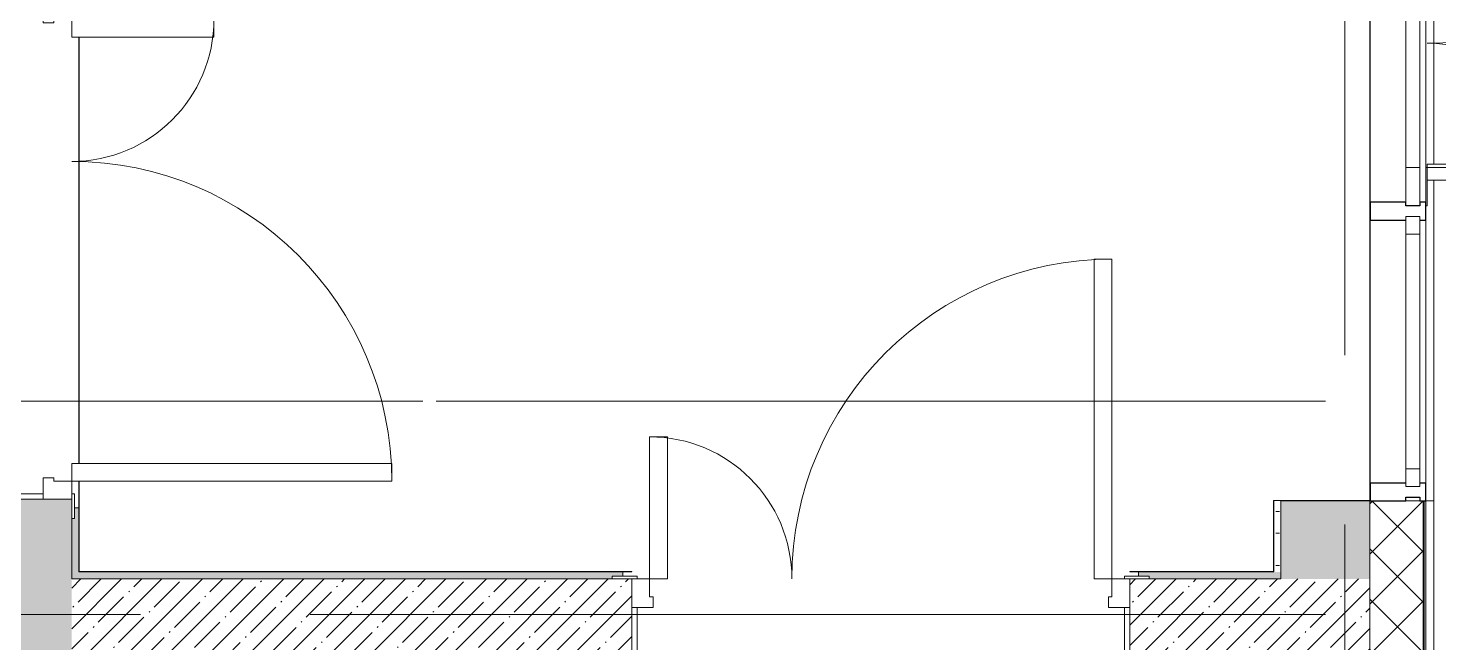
# Model space of a CAD drawing. Header units: millimetres. Extents: x 81494 to 296443, y -8553 to 29000.
# Drawn here: x 121308 to 125274, y 10420 to 12150 of the extents above; entities that cross this region are included whole.
import ezdxf

# ---------------------------------------------------------------- set-up
doc = ezdxf.new("R2010")
doc.units = ezdxf.units.MM
doc.linetypes.add('Осевая', pattern=[3175, 635, -476.25, 1587.5, -476.25])
for name, color, linetype, lineweight in [('A-DETL-GENF', 7, 'Continuous', 9), ('A-GLAZ', 7, 'Continuous', 9), ('A-GLAZ-1', 7, 'Continuous', 13), ('A-GLAZ-CWMG', 7, 'Continuous', 9), ('A-GLAZ-CWMG-1', 7, 'Continuous', 25), ('A-WALL', 7, 'Continuous', 9), ('I-WALL', 7, 'Continuous', 9), ('Оси', 7, 'Continuous', 9), ('Оси-2', 7, 'Осевая', 9)]:
    doc.layers.add(name, color=color, linetype=linetype, lineweight=lineweight)
for name, color, linetype, lineweight, true_color in [('A-DOOR-1', 7, 'Continuous', 9, 0xc0c0c0), ('A-DOOR-FRAM-1', 7, 'Continuous', 9, 0xc0c0c0), ('A-WALL-1', 9, 'Continuous', 9, 0x808080), ('A-WALL-FNSH-1', 9, 'Continuous', 9, 0x808080)]:
    doc.layers.add(name, color=color, linetype=linetype, lineweight=lineweight, true_color=true_color)
pattern_1 = [(45, (0, 0), (-57.024626, 57.024626), []), (45, (57.025, 0), (-57.024626, 57.024626), [100.806, -20.161, 3.353, -16.808])]
pattern_2 = [(0, (0, 0), (121.92, 30.48), [10.058, -81.382, 10.058, -81.382, -487.68]), (0, (0, 0), (121.92, 30.48), [-182.88, 10.058, -172.822, 10.058, -81.382, -213.36]), (0, (0, 0), (121.92, 30.48), [-457.2, 10.058, -50.902, 10.058, -142.342]), (120, (45.72, 15.24), (-87.356454, 90.345817), [10.058, -81.382, 10.058, -81.382, -487.68]), (120, (45.72, 15.24), (-87.356454, 90.345817), [-182.88, 10.058, -172.822, 10.058, -81.382, -213.36]), (120, (45.72, 15.24), (-87.356454, 90.345817), [-457.2, 10.058, -50.902, 10.058, -142.342]), (240, (60.96, 76.2), (-34.563546, -120.825817), [10.058, -81.382, 10.058, -81.382, -487.68]), (240, (60.96, 76.2), (-34.563546, -120.825817), [-182.88, 10.058, -172.822, 10.058, -81.382, -213.36]), (240, (60.96, 76.2), (-34.563546, -120.825817), [-457.2, 10.058, -50.902, 10.058, -142.342])]

# ---------------------------------------------------------------- blocks, each defined once
blk = doc.blocks.new('110_Дверь_СКБ_2Ст - Д-5_п_ Из игровой в коридор-32679362-План расстановки мебели и оборудования 1 этажа в осях 23_1-33')
at = {"layer": 'A-DOOR-1'}
for p, q in [((662.5, 1010), (612.5, 1010)), ((612.5, 1010), (612.5, 110)), ((662.5, 110), (662.5, 1010)), ((-637.5, 510), (-637.5, 110)), ((-587.5, 510), (-637.5, 510)), ((-587.5, 110), (-587.5, 510)), ((-637.5, 110), (-587.5, 110)), ((612.5, 110), (662.5, 110))]:
    blk.add_line(p, q, dxfattribs=at)
for centre, radius, start, end in [((662.5, 110), 900, 90, 180), ((-637.5, 110), 400, 360, 90)]:
    blk.add_arc(centre, radius, start, end, dxfattribs=at)
at = {"layer": 'A-DOOR-FRAM-1'}
for p, q in [((-672.5, 118), (-742.5, 118)), ((-742.5, 118), (-742.5, 110)), ((-742.5, 110), (-672.5, 110)), ((-637.5, 110), (-687.5, 110)), ((-687.5, 110), (-687.5, 30)), ((-672.5, 110), (-672.5, 118)), ((-637.5, 60), (-637.5, 110)), ((662.5, 110), (662.5, 60)), ((712.5, 110), (662.5, 110)), ((767.5, 118), (697.5, 118)), ((697.5, 118), (697.5, 110)), ((697.5, 110), (767.5, 110)), ((712.5, 30), (712.5, 110)), ((767.5, 110), (767.5, 118)), ((-627.5, 60), (-637.5, 60)), ((-627.5, 30), (-627.5, 60)), ((662.5, 60), (652.5, 60)), ((652.5, 60), (652.5, 30)), ((-687.5, 30), (-627.5, 30)), ((-672.5, 30), (-687.5, 30)), ((-687.5, 30), (-687.5, -110)), ((-672.5, -110), (-672.5, 30)), ((652.5, 30), (712.5, 30)), ((712.5, 30), (697.5, 30)), ((697.5, 30), (697.5, -110)), ((712.5, -110), (712.5, 30)), ((-672.5, -110), (-742.5, -110)), ((-742.5, -110), (-742.5, -118)), ((-742.5, -118), (-672.5, -118)), ((-687.5, -110), (-672.5, -110)), ((-672.5, -118), (-672.5, -110)), ((697.5, -110), (712.5, -110)), ((767.5, -110), (697.5, -110)), ((697.5, -110), (697.5, -118)), ((697.5, -118), (767.5, -118)), ((767.5, -118), (767.5, -110))]:
    blk.add_line(p, q, dxfattribs=at)
blk = doc.blocks.new('110_Дверь_СКБ_2Ст - Д-1_л_Лестничная клетка EIS60 2-32142534-План расстановки мебели и оборудования 1 этажа в осях 23_1-33')
at = {"layer": 'A-DOOR-1'}
for p, q in [((662.5, 1010), (612.5, 1010)), ((612.5, 1010), (612.5, 110)), ((662.5, 110), (662.5, 1010)), ((-637.5, 510), (-637.5, 110)), ((-587.5, 510), (-637.5, 510)), ((-587.5, 110), (-587.5, 510)), ((-637.5, 110), (-587.5, 110)), ((612.5, 110), (662.5, 110))]:
    blk.add_line(p, q, dxfattribs=at)
for centre, radius, start, end in [((662.5, 110), 900, 90, 180), ((-637.5, 110), 400, 360, 90)]:
    blk.add_arc(centre, radius, start, end, dxfattribs=at)
at = {"layer": 'A-DOOR-FRAM-1'}
for p, q in [((-672.5, 118), (-742.5, 118)), ((-742.5, 118), (-742.5, 110)), ((-742.5, 110), (-672.5, 110)), ((-637.5, 110), (-687.5, 110)), ((-687.5, 110), (-687.5, 30)), ((-672.5, 110), (-672.5, 118)), ((-637.5, 60), (-637.5, 110)), ((662.5, 110), (662.5, 60)), ((712.5, 110), (662.5, 110)), ((767.5, 118), (697.5, 118)), ((697.5, 118), (697.5, 110)), ((697.5, 110), (767.5, 110)), ((712.5, 30), (712.5, 110)), ((767.5, 110), (767.5, 118)), ((-627.5, 60), (-637.5, 60)), ((-627.5, 30), (-627.5, 60)), ((662.5, 60), (652.5, 60)), ((652.5, 60), (652.5, 30)), ((-687.5, 30), (-627.5, 30)), ((-672.5, 30), (-687.5, 30)), ((-687.5, 30), (-687.5, -110)), ((-672.5, -110), (-672.5, 30)), ((652.5, 30), (712.5, 30)), ((712.5, 30), (697.5, 30)), ((697.5, 30), (697.5, -110)), ((712.5, -110), (712.5, 30)), ((-672.5, -110), (-742.5, -110)), ((-742.5, -110), (-742.5, -118)), ((-742.5, -118), (-672.5, -118)), ((-687.5, -110), (-672.5, -110)), ((-672.5, -118), (-672.5, -110)), ((697.5, -110), (712.5, -110)), ((767.5, -110), (697.5, -110)), ((697.5, -110), (697.5, -118)), ((697.5, -118), (767.5, -118)), ((767.5, -118), (767.5, -110))]:
    blk.add_line(p, q, dxfattribs=at)
blk = doc.blocks.new('PNS_Панель прямоугольная - Нр_Стекло - 40мм-24160822-План расстановки мебели и оборудования 1 этажа в осях 23_1-33')
at = {"layer": 'A-GLAZ'}
for p, q in [((-330, 40), (330, 40)), ((-330, 0), (330, 0))]:
    blk.add_line(p, q, dxfattribs=at)
at = {"layer": 'A-GLAZ-1'}
for p, q in [((-380, 0), (-380, 40)), ((-380, 40), (-330, 40)), ((-330, 40), (-330, 0)), ((380, 40), (330, 40)), ((330, 40), (330, 0)), ((380, 0), (380, 40)), ((-330, 0), (-380, 0)), ((330, 0), (380, 0))]:
    blk.add_line(p, q, dxfattribs=at)
blk = doc.blocks.new('Прямоугольный импост - Импост структурный с накладкой - 160мм-23689442-План расстановки мебели и оборудования 1 этажа в осях 23_1-33')
at = {"layer": 'A-GLAZ-CWMG'}
for p, q in [((125081, 11610), (125081, 10870)), ((125238, 11610), (125238, 10870))]:
    blk.add_line(p, q, dxfattribs=at)
blk = doc.blocks.new('Дверь_Витражная_СКБ_2Ст - ВН-6-31912847-План расстановки мебели и оборудования 1 этажа в осях 23_1-33')
at = {"layer": 'A-DETL-GENF'}
for p, q in [((-715, -20), (-715, -17)), ((-715, -17), (-715, -20)), ((-607, -20), (-715, -20)), ((-715, -20), (-607, -20)), ((-598, -20), (-643, -20)), ((-643, -370), (-643, -20)), ((-598, -20), (-643, -20)), ((-643, -20), (-643, -370)), ((-607, -17), (-607, -20)), ((-607, -20), (-607, -17)), ((-598, -370), (-598, -20)), ((-598, -370), (-598, -20)), ((562, -20), (607, -20)), ((562, -884), (562, -20)), ((562, -20), (562, -884)), ((607, -20), (562, -20)), ((607, -17), (607, -20)), ((607, -17), (607, -20)), ((607, -884), (607, -20)), ((607, -884), (607, -20)), ((607, -20), (715, -20)), ((607, -20), (715, -20)), ((715, -20), (715, -17)), ((715, -20), (715, -17)), ((-643, -100), (-598, -100)), ((-633, -290), (-633, -100)), ((-589, -290), (-589, -100)), ((553, -804), (553, -100)), ((607, -100), (562, -100)), ((597, -804), (597, -100)), ((-643, -290), (-598, -290)), ((-643, -370), (-598, -370)), ((-643, -370), (-598, -370)), ((607, -804), (562, -804)), ((607, -884), (562, -884)), ((562, -884), (607, -884))]:
    blk.add_line(p, q, dxfattribs=at)
at = {"layer": 'A-DOOR-1'}
for p, q in [((-705, 40), (-607, 40)), ((-607, 40), (-607, 0)), ((607, 40), (705, 40)), ((607, 0), (607, 40)), ((-607, 0), (-705, 0)), ((-607, -370), (-607, -20)), ((705, 0), (607, 0)), ((607, -884), (607, -20))]:
    blk.add_line(p, q, dxfattribs=at)
for centre, radius, start, end in [((-607, -20), 350, 270, 0), ((607, -20), 864, 180, 270)]:
    blk.add_arc(centre, radius, start, end, dxfattribs=at)
blk = doc.blocks.new('Прямоугольный импост - Импост структурный с накладкой - 160мм-23689444-План расстановки мебели и оборудования 1 этажа в осях 23_1-33')
at = {"layer": 'A-GLAZ-CWMG'}
for p, q in [((125081, 13070), (125081, 11660)), ((125238, 13070), (125238, 11660)), ((125181, 12972), (125181, 11758)), ((125221, 12972), (125221, 11758))]:
    blk.add_line(p, q, dxfattribs=at)
blk = doc.blocks.new('Прямоугольный импост - Импост структурный с накладкой - 160мм-22960522-План расстановки мебели и оборудования 1 этажа в осях 23_1-33')
at = {"layer": 'A-GLAZ-CWMG-1'}
for p, q in [((-25, 0), (-25, 17)), ((-25, 17), (25, 17)), ((25, 0), (15, 0)), ((15, 0), (15, -40)), ((25, 17), (25, 0)), ((-25, -140), (-25, -40)), ((15, -40), (25, -40)), ((25, -40), (25, -140)), ((25, -140), (-25, -140))]:
    blk.add_line(p, q, dxfattribs=at)
blk = doc.blocks.new('Прямоугольный импост - Импост структурный с накладкой - 160мм-18691766-План расстановки мебели и оборудования 1 этажа в осях 23_1-33')
at = {"layer": 'A-GLAZ-CWMG-1'}
for p, q in [((0, 17), (-50, 17)), ((-50, 17), (-50, 0)), ((-10, -40), (-10, 0)), ((-10, 0), (0, 0)), ((0, 0), (0, 17)), ((-50, -40), (-50, -140)), ((0, -40), (-10, -40)), ((0, -140), (0, -40)), ((-50, -140), (0, -140))]:
    blk.add_line(p, q, dxfattribs=at)

msp = doc.modelspace()

# ---------------------------------------------------------------- hatches: boundary and pattern name
at = {"layer": 'A-WALL'}
h = msp.add_hatch(dxfattribs=at)
h.set_pattern_fill('FP_5', color=256, style=0, pattern_type=2)
h.set_pattern_definition([(45, (0, 0), (-70.71068, 70.71068), []), (135, (0, 0), (-70.71068, -70.71068), [])])
h.paths.add_polyline_path([(125080, -250), (125230, -250), (125230, 7700), (125080, 7700), (125080, -100)])
h.paths.add_polyline_path([(125080, 8900), (125230, 8900), (125230, 10820), (125080, 10820), (125080, 9473.4)])
h.paths.add_polyline_path([(125108, 13120), (125230, 13120), (125230, 13670), (125080, 13670), (125080, 13120)])
h.paths.add_polyline_path([(125230, 15220), (125230, 21550), (125080, 21550), (125080, 15220), (125188, 15220)])
at = {"layer": 'I-WALL'}
h = msp.add_hatch(dxfattribs=at)
h.set_pattern_fill('FP_2', color=256, style=0, pattern_type=2)
h.set_pattern_definition(pattern_1)
h.paths.add_polyline_path([(124830, 10600), (125080, 10600), (125080, 10820), (124830, 10820)])
h.paths.add_polyline_path([(124830, 13120), (125080, 13120), (125080, 13670), (124830, 13670), (124830, 13450)])
h.paths.add_polyline_path([(125080, 15220), (125080, 21400), (124830, 21400), (124830, 15220)])
h = msp.add_hatch(dxfattribs=at)
h.set_pattern_fill('FP_67', color=256, style=0, pattern_type=2)
h.set_pattern_definition(pattern_2)
h.paths.add_polyline_path([(121450, 10600), (121450, 10800), (121438, 10800), (121438, 10770), (121430, 10770), (121430, 10600)])
h.paths.add_polyline_path([(121450, 12250), (121450, 18830), (121430, 18830), (121430.1, 12280), (121438, 12280), (121438, 12250)])
h = msp.add_hatch(dxfattribs=at)
h.set_pattern_fill('FP_2', color=256, style=0, pattern_type=2)
h.set_pattern_definition(pattern_1)
h.paths.add_polyline_path([(121430, 10380), (121430, 10825), (121210, 10825), (121210, 10380)])
h.paths.add_polyline_path([(121430, 12225), (121430, 13400), (121210, 13400), (121210, 12225), (121380, 12225)])
h.paths.add_polyline_path([(121222, 13900), (121430, 13900), (121430, 18600), (121210, 18600), (121210, 13900)])
h = msp.add_hatch(dxfattribs=at)
h.set_pattern_fill('FP_67', color=256, style=0, pattern_type=2)
h.set_pattern_definition(pattern_2)
h.paths.add_polyline_path([(124810, 10620), (124830, 10620), (124830, 10821), (124810, 10820)])
h.paths.add_polyline_path([(124810, 13120), (124830, 13120), (124830, 13450), (124810, 13450), (124810, 13429)])
h = msp.add_hatch(dxfattribs=at)
h.set_pattern_fill('FP_2', color=256, style=0, pattern_type=2)
h.set_pattern_definition(pattern_1)
h.paths.add_polyline_path([(124405, 10380), (125080, 10380), (125080, 10600), (124405, 10600), (124405, 10520)])
h.paths.add_polyline_path([(122949, 10380), (123005, 10380), (123005, 10600), (121430, 10600), (121430, 10380), (122262.7, 10380)])
h = msp.add_hatch(dxfattribs=at)
h.set_pattern_fill('FP_67', color=256, style=0, pattern_type=2)
h.set_pattern_definition(pattern_2)
h.paths.add_polyline_path([(124830, 10600), (124830, 10620), (124430, 10620), (124430, 10608), (124460, 10608), (124460, 10600)])
h.paths.add_polyline_path([(121576.5, 10600), (122950, 10600.4), (122950, 10608), (122980, 10608), (122980, 10620), (121450, 10620), (121450, 10600)])

# ---------------------------------------------------------------- linework, layer by layer
at = {"layer": 'A-WALL'}
for p, q in [((125080, 8900), (125080, 21400)), ((125260, 12927), (125260, 11767)), ((125260, 11722), (125260, -280)), ((121450, 10800), (121450, 10620)), ((124810, 10620), (124810, 10820)), ((125230, 8900), (125230, 10820)), ((125233, 8900), (125233, 10820)), ((125260, 10820), (125238, 10820)), ((122980, 10620), (121450, 10620)), ((121450, 10620), (121451, 10620)), ((121451, 10621), (121451, 10620)), ((121451, 10620), (122980, 10620)), ((124809, 10620), (124430, 10620)), ((124430, 10620), (124809, 10620)), ((124809, 10620), (124809, 10621)), ((124809, 10620), (124810, 10620)), ((124809, 10620), (124810, 10620)), ((124810, 10620), (124810, 10620))]:
    msp.add_line(p, q, dxfattribs=at)
at = {"layer": 'A-WALL-1'}
for p, q in [((121450, 10800), (121438, 10800)), ((124830, 10821), (124810, 10821)), ((124830, 10600), (124830, 10821)), ((125230, 10820), (125080, 10820)), ((121430, 10600), (121430, 10770)), ((122949, 10600), (121430, 10600)), ((122980, 10608), (122980, 10620)), ((124430, 10620), (124430, 10608)), ((124830, 10600), (124460, 10600))]:
    msp.add_line(p, q, dxfattribs=at)
at = {"layer": 'A-WALL-FNSH-1'}
for p, q in [((121451, 10825), (121450, 10825)), ((124810, 10821), (124809, 10821)), ((124809, 10821), (124809, 10621)), ((124810, 10820), (124809, 10820)), ((124810, 10820), (124810, 10821)), ((125080, 10821), (124830, 10821)), ((124830, 10820), (125080, 10820)), ((125238, 10820), (125230, 10820)), ((125238, 8900), (125238, 10820)), ((123005, 10621), (121451, 10621)), ((122980, 10620), (123005, 10620)), ((123005, 10620), (123005, 10621)), ((124405, 10621), (124405, 10620)), ((124405, 10620), (124430, 10620)), ((124809, 10621), (124799.5, 10621))]:
    msp.add_line(p, q, dxfattribs=at)
at = {"layer": 'I-WALL'}
for p, q in [((121450, 10925), (121450, 12125)), ((121451, 12125), (121451, 10925)), ((121450, 10800), (121450, 10875)), ((121451, 10875), (121451, 10621)), ((124405, 10621), (124799.5, 10621)), ((124799.5, 10620), (124799.5, 10621))]:
    msp.add_line(p, q, dxfattribs=at)
at = {"layer": 'Оси'}
for p, q in [((122455, 11100), (124955, 11100)), ((122455, 10500), (124955, 10500))]:
    msp.add_line(p, q, dxfattribs=at)
at = {"layer": 'Оси-2'}
for p, q in [((125010, 593.7), (125010, 19415.1)), ((84793.9, 11100), (122455, 11100)), ((86063.9, 10500), (122455, 10500))]:
    msp.add_line(p, q, dxfattribs=at)

# ---------------------------------------------------------------- block references
at = {"layer": 'A-DOOR-1'}
for name, p, rotation in [('Дверь_Витражная_СКБ_2Ст - ВН-6-31912847-План расстановки мебели и оборудования 1 этажа в осях 23_1-33', (125221, 12365), 89.99999999999957), ('110_Дверь_СКБ_2Ст - Д-1_л_Лестничная клетка EIS60 2-32142534-План расстановки мебели и оборудования 1 этажа в осях 23_1-33', (121320, 11537.5), 269.9999999999999)]:
    msp.add_blockref(name, p, dxfattribs=dict(at, rotation=rotation))
msp.add_blockref('110_Дверь_СКБ_2Ст - Д-5_п_ Из игровой в коридор-32679362-План расстановки мебели и оборудования 1 этажа в осях 23_1-33', (123692.5, 10490), dxfattribs=at)
at = {"layer": 'A-GLAZ-1', "rotation": 89.99999999999957}
msp.add_blockref('PNS_Панель прямоугольная - Нр_Стекло - 40мм-24160822-План расстановки мебели и оборудования 1 этажа в осях 23_1-33', (125221, 11240), dxfattribs=at)
at = {"layer": 'A-GLAZ-CWMG'}
for name in ['Прямоугольный импост - Импост структурный с накладкой - 160мм-23689444-План расстановки мебели и оборудования 1 этажа в осях 23_1-33', 'Прямоугольный импост - Импост структурный с накладкой - 160мм-23689442-План расстановки мебели и оборудования 1 этажа в осях 23_1-33']:
    msp.add_blockref(name, (0, 0), dxfattribs=at)
at = {"layer": 'A-GLAZ-CWMG', "extrusion": (0, 0, -1), "rotation": 90.00000000000044}
msp.add_blockref('Прямоугольный импост - Импост структурный с накладкой - 160мм-22960522-План расстановки мебели и оборудования 1 этажа в осях 23_1-33', (-125221, 11635), dxfattribs=at)
at = {"layer": 'A-GLAZ-CWMG', "rotation": 269.9999999999995}
msp.add_blockref('Прямоугольный импост - Импост структурный с накладкой - 160мм-18691766-План расстановки мебели и оборудования 1 этажа в осях 23_1-33', (125221, 10820), dxfattribs=at)

doc.saveas('drawing.dxf')
